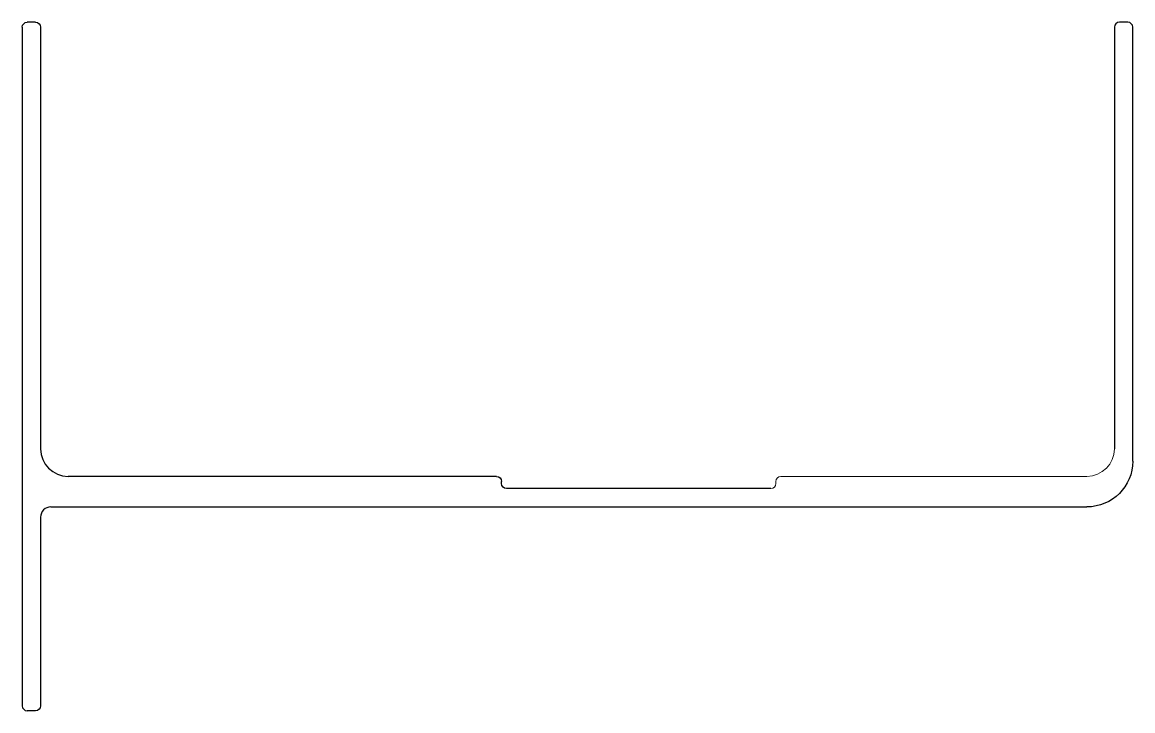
# Model space of a CAD drawing. Header units: millimetres. Extents: x 0 to 109, y -20 to 48.
import ezdxf

# ---------------------------------------------------------------- set-up
doc = ezdxf.new("R2010")
doc.units = ezdxf.units.MM
doc.layers.add('3', color=7, linetype='Continuous', true_color=0xffffff)
doc.layers.add('4', color=7, linetype='Continuous', true_color=0xffffff)

msp = doc.modelspace()

# ---------------------------------------------------------------- linework, layer by layer
at = {"layer": '3', "color": 30, "linetype": 'Continuous', "lineweight": 25}
for p, q in [((0, 47.05), (0, -19.5)), ((1.3, 47.55), (0.5, 47.55)), ((1.8, 47.05), (1.8, 5.7)), ((107.1, 47.05), (107.1, 5.7)), ((108.4, 47.55), (107.6, 47.55)), ((108.9, 4.5), (108.9, 47.05)), ((46.5, 3), (4.5, 3)), ((47, 2.3), (47, 2.5)), ((73.4, 1.8), (47.5, 1.8)), ((2.8, 0), (104.4, 0)), ((1.8, -1), (1.8, -19.5)), ((1.3, -20), (0.5, -20))]:
    msp.add_line(p, q, dxfattribs=at)
at = {"layer": '3', "color": 30, "linetype": 'Continuous', "lineweight": 25, "extrusion": (0, 0, -1)}
for centre, radius, start, end in [((-0.5, 47.05), 0.5, 0, 90), ((-1.3, 47.05), 0.5, 90, 180), ((-104.4, 4.5), 4.5, 180, 270), ((-46.5, 2.5), 0.5, 90, 180), ((-47.5, 2.3), 0.5, 270, 0), ((-1.3, -19.5), 0.5, 180, 270)]:
    msp.add_arc(centre, radius, start, end, dxfattribs=at)
at = {"layer": '3', "color": 30, "linetype": 'Continuous', "lineweight": 25}
for centre, radius, start, end in [((107.6, 47.05), 0.5, 90, 180), ((108.4, 47.05), 0.5, 360, 90), ((4.5, 5.7), 2.7, 180, 270), ((2.8, -1), 1, 90, 180), ((0.5, -19.5), 0.5, 180, 270)]:
    msp.add_arc(centre, radius, start, end, dxfattribs=at)
at = {"layer": '3', "color": 51, "linetype": 'Continuous', "lineweight": 18}
for centre, radius in [((104.4, 5.7), 2.7), ((73.4, 2.3), 0.5)]:
    msp.add_arc(centre, radius, 270, 0, dxfattribs=at)
at = {"layer": '4', "color": 163, "linetype": 'Continuous', "lineweight": 18}
for p, q in [((73.9, 2.5), (73.9, 2.3)), ((104.4, 3), (74.4, 3))]:
    msp.add_line(p, q, dxfattribs=at)
at = {"layer": '4', "color": 163, "linetype": 'Continuous', "lineweight": 18, "extrusion": (0, 0, -1)}
msp.add_arc((-74.4, 2.5), 0.5, 0, 90, dxfattribs=at)

doc.saveas('drawing.dxf')
